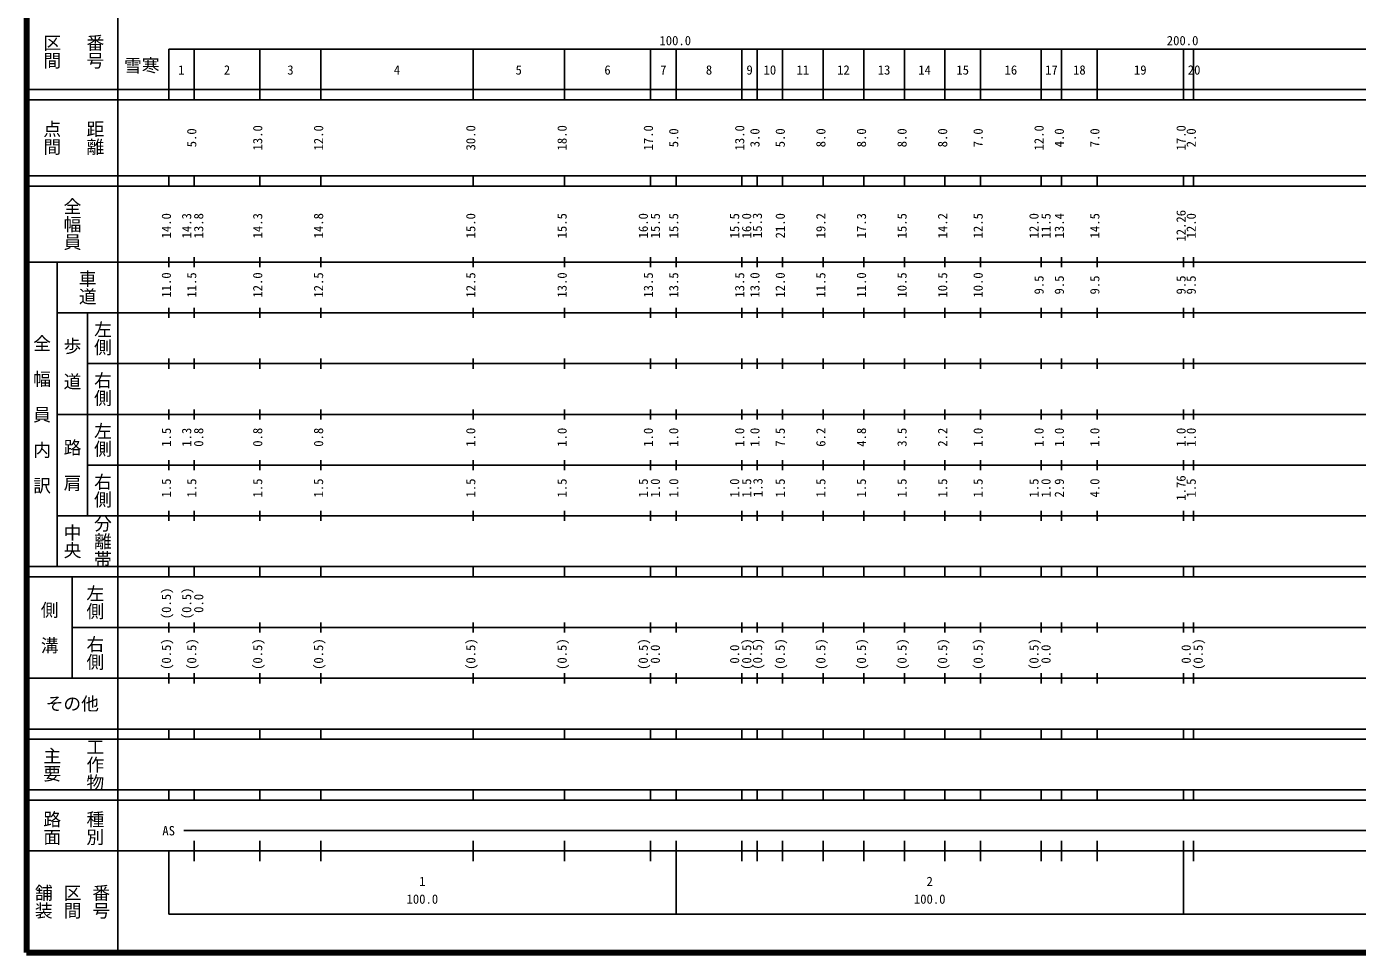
# Model space of a CAD drawing. Units: millimetres on the paper, enlarged 1000 times. Extents: x 40000 to 680000, y 20000 to 380000.
# Drawn here: x 40000 to 302296, y 20000 to 202409 of the extents above; entities that cross this region are included whole.
import ezdxf
from ezdxf.enums import TextEntityAlignment as Align

# ---------------------------------------------------------------- set-up
doc = ezdxf.new("R2010")
doc.units = ezdxf.units.MM
doc.header["$LTSCALE"] = 1000
doc.layers.add('M-TTL', color=7, linetype='Continuous', lineweight=13)
doc.layers.add('M-TTL-BAND', color=7, linetype='Continuous', lineweight=25)
doc.styles.add('@ＭＳ ゴシック', font='')
doc.styles.add('ＭＳ ゴシック', font='')
doc.styles.get('@ＭＳ ゴシック').set_extended_font_data('@MS Gothic')
doc.styles.get('ＭＳ ゴシック').set_extended_font_data('MS Gothic')

msp = doc.modelspace()

# ---------------------------------------------------------------- linework, layer by layer
at = {"layer": 'M-TTL', "color": 2, "lineweight": 140}
for p, q in [((40000, 380000), (40000, 20000)), ((40000, 20000), (680000, 20000))]:
    msp.add_line(p, q, dxfattribs=at)
at = {"layer": 'M-TTL-BAND'}
for p, q in [((58000, 370000), (58000, 20000)), ((68000, 198000), (579000, 198000)), ((68000, 198000), (68000, 188000)), ((73000, 188000), (73000, 198000)), ((86000, 188000), (86000, 198000)), ((98000, 188000), (98000, 198000)), ((128000, 188000), (128000, 198000)), ((146000, 188000), (146000, 198000)), ((163000, 188000), (163000, 198000)), ((168000, 188000), (168000, 198000)), ((181000, 188000), (181000, 198000)), ((184000, 188000), (184000, 198000)), ((189000, 188000), (189000, 198000)), ((197000, 188000), (197000, 198000)), ((205000, 188000), (205000, 198000)), ((213000, 188000), (213000, 198000)), ((221000, 188000), (221000, 198000)), ((228000, 188000), (228000, 198000)), ((240000, 188000), (240000, 198000)), ((244000, 188000), (244000, 198000)), ((251000, 188000), (251000, 198000)), ((268000, 188000), (268000, 198000)), ((270000, 188000), (270000, 198000)), ((40000, 190000), (579000, 190000)), ((40000, 188000), (579000, 188000)), ((40000, 173000), (579000, 173000)), ((40000, 171000), (579000, 171000)), ((68000, 171000), (68000, 173000)), ((73000, 171000), (73000, 173000)), ((86000, 171000), (86000, 173000)), ((98000, 171000), (98000, 173000)), ((128000, 171000), (128000, 173000)), ((146000, 171000), (146000, 173000)), ((163000, 171000), (163000, 173000)), ((168000, 171000), (168000, 173000)), ((181000, 171000), (181000, 173000)), ((184000, 171000), (184000, 173000)), ((189000, 171000), (189000, 173000)), ((197000, 171000), (197000, 173000)), ((205000, 171000), (205000, 173000)), ((213000, 171000), (213000, 173000)), ((221000, 171000), (221000, 173000)), ((228000, 171000), (228000, 173000)), ((240000, 171000), (240000, 173000)), ((244000, 171000), (244000, 173000)), ((251000, 171000), (251000, 173000)), ((268000, 171000), (268000, 173000)), ((270000, 171000), (270000, 173000)), ((40000, 156000), (579000, 156000)), ((46000, 96000), (46000, 156000)), ((68000, 155000), (68000, 157000)), ((73000, 155000), (73000, 157000)), ((86000, 155000), (86000, 157000)), ((98000, 155000), (98000, 157000)), ((128000, 155000), (128000, 157000)), ((146000, 155000), (146000, 157000)), ((163000, 155000), (163000, 157000)), ((168000, 155000), (168000, 157000)), ((181000, 155000), (181000, 157000)), ((184000, 155000), (184000, 157000)), ((189000, 155000), (189000, 157000)), ((197000, 155000), (197000, 157000)), ((205000, 155000), (205000, 157000)), ((213000, 155000), (213000, 157000)), ((221000, 155000), (221000, 157000)), ((228000, 155000), (228000, 157000)), ((240000, 155000), (240000, 157000)), ((244000, 155000), (244000, 157000)), ((251000, 155000), (251000, 157000)), ((268000, 155000), (268000, 157000)), ((270000, 155000), (270000, 157000)), ((68000, 145000), (68000, 147000)), ((73000, 145000), (73000, 147000)), ((86000, 145000), (86000, 147000)), ((98000, 145000), (98000, 147000)), ((128000, 145000), (128000, 147000)), ((146000, 145000), (146000, 147000)), ((163000, 145000), (163000, 147000)), ((168000, 145000), (168000, 147000)), ((181000, 145000), (181000, 147000)), ((184000, 145000), (184000, 147000)), ((189000, 145000), (189000, 147000)), ((197000, 145000), (197000, 147000)), ((205000, 145000), (205000, 147000)), ((213000, 145000), (213000, 147000)), ((221000, 145000), (221000, 147000)), ((228000, 145000), (228000, 147000)), ((240000, 145000), (240000, 147000)), ((244000, 145000), (244000, 147000)), ((251000, 145000), (251000, 147000)), ((268000, 145000), (268000, 147000)), ((270000, 145000), (270000, 147000)), ((46000, 146000), (579000, 146000)), ((52000, 146000), (52000, 106000)), ((68000, 135000), (68000, 137000)), ((73000, 135000), (73000, 137000)), ((86000, 135000), (86000, 137000)), ((98000, 135000), (98000, 137000)), ((128000, 135000), (128000, 137000)), ((146000, 135000), (146000, 137000)), ((163000, 135000), (163000, 137000)), ((168000, 135000), (168000, 137000)), ((181000, 135000), (181000, 137000)), ((184000, 135000), (184000, 137000)), ((189000, 135000), (189000, 137000)), ((197000, 135000), (197000, 137000)), ((205000, 135000), (205000, 137000)), ((213000, 135000), (213000, 137000)), ((221000, 135000), (221000, 137000)), ((228000, 135000), (228000, 137000)), ((240000, 135000), (240000, 137000)), ((244000, 135000), (244000, 137000)), ((251000, 135000), (251000, 137000)), ((268000, 135000), (268000, 137000)), ((270000, 135000), (270000, 137000)), ((52000, 136000), (579000, 136000)), ((46000, 126000), (579000, 126000)), ((68000, 125000), (68000, 127000)), ((73000, 125000), (73000, 127000)), ((86000, 125000), (86000, 127000)), ((98000, 125000), (98000, 127000)), ((128000, 125000), (128000, 127000)), ((146000, 125000), (146000, 127000)), ((163000, 125000), (163000, 127000)), ((168000, 125000), (168000, 127000)), ((181000, 125000), (181000, 127000)), ((184000, 125000), (184000, 127000)), ((189000, 125000), (189000, 127000)), ((197000, 125000), (197000, 127000)), ((205000, 125000), (205000, 127000)), ((213000, 125000), (213000, 127000)), ((221000, 125000), (221000, 127000)), ((228000, 125000), (228000, 127000)), ((240000, 125000), (240000, 127000)), ((244000, 125000), (244000, 127000)), ((251000, 125000), (251000, 127000)), ((268000, 125000), (268000, 127000)), ((270000, 125000), (270000, 127000)), ((52000, 116000), (579000, 116000)), ((68000, 115000), (68000, 117000)), ((73000, 115000), (73000, 117000)), ((86000, 115000), (86000, 117000)), ((98000, 115000), (98000, 117000)), ((128000, 115000), (128000, 117000)), ((146000, 115000), (146000, 117000)), ((163000, 115000), (163000, 117000)), ((168000, 115000), (168000, 117000)), ((181000, 115000), (181000, 117000)), ((184000, 115000), (184000, 117000)), ((189000, 115000), (189000, 117000)), ((197000, 115000), (197000, 117000)), ((205000, 115000), (205000, 117000)), ((213000, 115000), (213000, 117000)), ((221000, 115000), (221000, 117000)), ((228000, 115000), (228000, 117000)), ((240000, 115000), (240000, 117000)), ((244000, 115000), (244000, 117000)), ((251000, 115000), (251000, 117000)), ((268000, 115000), (268000, 117000)), ((270000, 115000), (270000, 117000)), ((46000, 106000), (579000, 106000)), ((68000, 105000), (68000, 107000)), ((73000, 105000), (73000, 107000)), ((86000, 105000), (86000, 107000)), ((98000, 105000), (98000, 107000)), ((128000, 105000), (128000, 107000)), ((146000, 105000), (146000, 107000)), ((163000, 105000), (163000, 107000)), ((168000, 105000), (168000, 107000)), ((181000, 105000), (181000, 107000)), ((184000, 105000), (184000, 107000)), ((189000, 105000), (189000, 107000)), ((197000, 105000), (197000, 107000)), ((205000, 105000), (205000, 107000)), ((213000, 105000), (213000, 107000)), ((221000, 105000), (221000, 107000)), ((228000, 105000), (228000, 107000)), ((240000, 105000), (240000, 107000)), ((244000, 105000), (244000, 107000)), ((251000, 105000), (251000, 107000)), ((268000, 105000), (268000, 107000)), ((270000, 105000), (270000, 107000)), ((40000, 96000), (579000, 96000)), ((68000, 94000), (68000, 96000)), ((73000, 94000), (73000, 96000)), ((86000, 94000), (86000, 96000)), ((98000, 94000), (98000, 96000)), ((128000, 94000), (128000, 96000)), ((146000, 94000), (146000, 96000)), ((163000, 94000), (163000, 96000)), ((168000, 94000), (168000, 96000)), ((181000, 94000), (181000, 96000)), ((184000, 94000), (184000, 96000)), ((189000, 94000), (189000, 96000)), ((197000, 94000), (197000, 96000)), ((205000, 94000), (205000, 96000)), ((213000, 94000), (213000, 96000)), ((221000, 94000), (221000, 96000)), ((228000, 94000), (228000, 96000)), ((240000, 94000), (240000, 96000)), ((244000, 94000), (244000, 96000)), ((251000, 94000), (251000, 96000)), ((268000, 94000), (268000, 96000)), ((270000, 94000), (270000, 96000)), ((40000, 94000), (579000, 94000)), ((49000, 94000), (49000, 74000)), ((49000, 84000), (579000, 84000)), ((68000, 83000), (68000, 85000)), ((73000, 83000), (73000, 85000)), ((86000, 83000), (86000, 85000)), ((98000, 83000), (98000, 85000)), ((128000, 83000), (128000, 85000)), ((146000, 83000), (146000, 85000)), ((163000, 83000), (163000, 85000)), ((168000, 83000), (168000, 85000)), ((181000, 83000), (181000, 85000)), ((184000, 83000), (184000, 85000)), ((189000, 83000), (189000, 85000)), ((197000, 83000), (197000, 85000)), ((205000, 83000), (205000, 85000)), ((213000, 83000), (213000, 85000)), ((221000, 83000), (221000, 85000)), ((228000, 83000), (228000, 85000)), ((240000, 83000), (240000, 85000)), ((244000, 83000), (244000, 85000)), ((251000, 83000), (251000, 85000)), ((268000, 83000), (268000, 85000)), ((270000, 83000), (270000, 85000)), ((40000, 74000), (579000, 74000)), ((68000, 73000), (68000, 75000)), ((73000, 73000), (73000, 75000)), ((86000, 73000), (86000, 75000)), ((98000, 73000), (98000, 75000)), ((128000, 73000), (128000, 75000)), ((146000, 73000), (146000, 75000)), ((163000, 73000), (163000, 75000)), ((168000, 73000), (168000, 75000)), ((181000, 73000), (181000, 75000)), ((184000, 73000), (184000, 75000)), ((189000, 73000), (189000, 75000)), ((197000, 73000), (197000, 75000)), ((205000, 73000), (205000, 75000)), ((213000, 73000), (213000, 75000)), ((221000, 73000), (221000, 75000)), ((228000, 73000), (228000, 75000)), ((240000, 73000), (240000, 75000)), ((244000, 73000), (244000, 75000)), ((251000, 73000), (251000, 75000)), ((268000, 73000), (268000, 75000)), ((270000, 73000), (270000, 75000)), ((40000, 64000), (579000, 64000)), ((68000, 62000), (68000, 64000)), ((73000, 62000), (73000, 64000)), ((86000, 62000), (86000, 64000)), ((98000, 62000), (98000, 64000)), ((128000, 62000), (128000, 64000)), ((146000, 62000), (146000, 64000)), ((163000, 62000), (163000, 64000)), ((168000, 62000), (168000, 64000)), ((181000, 62000), (181000, 64000)), ((184000, 62000), (184000, 64000)), ((189000, 62000), (189000, 64000)), ((197000, 62000), (197000, 64000)), ((205000, 62000), (205000, 64000)), ((213000, 62000), (213000, 64000)), ((221000, 62000), (221000, 64000)), ((228000, 62000), (228000, 64000)), ((240000, 62000), (240000, 64000)), ((244000, 62000), (244000, 64000)), ((251000, 62000), (251000, 64000)), ((268000, 62000), (268000, 64000)), ((270000, 62000), (270000, 64000)), ((40000, 62000), (579000, 62000)), ((40000, 52000), (579000, 52000)), ((40000, 50000), (579000, 50000)), ((68000, 50000), (68000, 52000)), ((73000, 50000), (73000, 52000)), ((86000, 50000), (86000, 52000)), ((98000, 50000), (98000, 52000)), ((128000, 50000), (128000, 52000)), ((146000, 50000), (146000, 52000)), ((163000, 50000), (163000, 52000)), ((168000, 50000), (168000, 52000)), ((181000, 50000), (181000, 52000)), ((184000, 50000), (184000, 52000)), ((189000, 50000), (189000, 52000)), ((197000, 50000), (197000, 52000)), ((205000, 50000), (205000, 52000)), ((213000, 50000), (213000, 52000)), ((221000, 50000), (221000, 52000)), ((228000, 50000), (228000, 52000)), ((240000, 50000), (240000, 52000)), ((244000, 50000), (244000, 52000)), ((251000, 50000), (251000, 52000)), ((268000, 50000), (268000, 52000)), ((270000, 50000), (270000, 52000)), ((71000, 44000), (565000, 44000)), ((73000, 38000), (73000, 42000)), ((86000, 38000), (86000, 42000)), ((98000, 38000), (98000, 42000)), ((128000, 38000), (128000, 42000)), ((146000, 38000), (146000, 42000)), ((163000, 38000), (163000, 42000)), ((168000, 27500), (168000, 42000)), ((181000, 38000), (181000, 42000)), ((184000, 38000), (184000, 42000)), ((189000, 38000), (189000, 42000)), ((197000, 38000), (197000, 42000)), ((205000, 38000), (205000, 42000)), ((213000, 38000), (213000, 42000)), ((221000, 38000), (221000, 42000)), ((228000, 38000), (228000, 42000)), ((240000, 38000), (240000, 42000)), ((244000, 38000), (244000, 42000)), ((251000, 38000), (251000, 42000)), ((268000, 27500), (268000, 42000)), ((270000, 38000), (270000, 42000)), ((40000, 40000), (579000, 40000)), ((68000, 40000), (68000, 27500)), ((68000, 27500), (579000, 27500))]:
    msp.add_line(p, q, dxfattribs=at)

# ---------------------------------------------------------------- texts
at = {"layer": 'M-TTL-BAND', "style": '@ＭＳ ゴシック'}
for s, p in [('区間', (45000, 197500)), ('番号', (53500, 197500)), ('点間', (45000, 180500)), ('距離', (53500, 180500)), ('全幅員', (49000, 163500)), ('車道', (52000, 151000)), ('左側', (55000, 141000)), ('全\u3000幅\u3000員\u3000内\u3000訳', (43000, 126000)), ('歩\u3000道', (49000, 136000)), ('右側', (55000, 131000)), ('左側', (55000, 121000)), ('路\u3000肩', (49000, 116000)), ('右側', (55000, 111000)), ('分離帯', (55000, 101000)), ('中央', (49000, 101000)), ('左側', (53500, 89000)), ('側\u3000溝', (44500, 84000)), ('右側', (53500, 79000)), ('主要', (45000, 57000)), ('工作物', (53500, 57000)), ('路面', (45000, 44500)), ('種別', (53500, 44500)), ('舗装', (43333, 30000)), ('区間', (49000, 30000)), ('番号', (54667, 30000))]:
    msp.add_text(s, height=2566, rotation=270, dxfattribs=at).set_placement(p, align=Align.MIDDLE_CENTER)
at = {"layer": 'M-TTL-BAND', "style": 'ＭＳ ゴシック'}
for s, p in [('100.0', (167844, 198195)), ('200.0', (267844, 198195)), ('1', (70500, 192405)), ('2', (79500, 192405)), ('3', (92000, 192405)), ('4', (113000, 192405)), ('5', (137000, 192405)), ('6', (154500, 192405)), ('7', (165500, 192405)), ('8', (174500, 192405)), ('9', (182500, 192405)), ('10', (186500, 192405)), ('11', (193000, 192405)), ('12', (201000, 192405)), ('13', (209000, 192405)), ('14', (217000, 192405)), ('15', (224500, 192405)), ('16', (234000, 192405)), ('17', (242000, 192405)), ('18', (247500, 192405)), ('19', (259500, 192405)), ('20', (270114, 192405)), ('AS', (68000, 42500)), ('1', (118000, 32523)), ('2', (218000, 32523)), ('100.0', (118000, 29033)), ('100.0', (218000, 29033))]:
    msp.add_text(s, height=1833, dxfattribs=at).set_placement(p, align=Align.BOTTOM_CENTER)
for s, p in [('雪寒', (62706, 194737)), ('その他', (49000, 69000))]:
    msp.add_text(s, height=2566, dxfattribs=at).set_placement(p, align=Align.MIDDLE_CENTER)
for s, p in [('5.0', (74000, 180500)), ('13.0', (87000, 180500)), ('12.0', (99000, 180500)), ('30.0', (129000, 180500)), ('18.0', (147000, 180500)), ('17.0', (164000, 180500)), ('5.0', (169000, 180500)), ('13.0', (182000, 180500)), ('3.0', (185000, 180500)), ('5.0', (190000, 180500)), ('8.0', (198000, 180500)), ('8.0', (206000, 180500)), ('8.0', (214000, 180500)), ('8.0', (222000, 180500)), ('7.0', (229000, 180500)), ('12.0', (241000, 180500)), ('4.0', (245000, 180500)), ('7.0', (252000, 180500)), ('17.0', (269000, 180500)), ('2.0', (271000, 180500)), ('14.0', (69000, 163174)), ('14.3', (73000, 163174)), ('13.8', (75370, 163174)), ('14.3', (87000, 163174)), ('14.8', (99000, 163174)), ('15.0', (129000, 163174)), ('15.5', (147000, 163174)), ('16.0', (163000, 163174)), ('15.5', (165370, 163174)), ('15.5', (169000, 163174)), ('15.5', (181000, 163174)), ('16.0', (183370, 163174)), ('15.3', (185480, 163243)), ('21.0', (190000, 163174)), ('19.2', (198000, 163174)), ('17.3', (206000, 163174)), ('15.5', (214000, 163174)), ('14.2', (222000, 163174)), ('12.5', (229000, 163174)), ('12.0', (240000, 163174)), ('11.5', (242370, 163174)), ('13.4', (245000, 163174)), ('14.5', (252000, 163174)), ('12.26', (269000, 163174)), ('12.0', (271000, 163174)), ('11.0', (69000, 151500)), ('11.5', (74000, 151500)), ('12.0', (87000, 151500)), ('12.5', (99000, 151500)), ('12.5', (129000, 151500)), ('13.0', (147000, 151500)), ('13.5', (164000, 151500)), ('13.5', (169000, 151500)), ('13.5', (182000, 151500)), ('13.0', (185000, 151500)), ('12.0', (190000, 151500)), ('11.5', (198000, 151500)), ('11.0', (206000, 151500)), ('10.5', (214000, 151500)), ('10.5', (222000, 151500)), ('10.0', (229000, 151500)), ('9.5', (241000, 151500)), ('9.5', (245000, 151500)), ('9.5', (252000, 151500)), ('9.5', (269000, 151500)), ('9.5', (271000, 151500)), ('1.5', (69000, 121500)), ('1.3', (73000, 121500)), ('0.8', (75370, 121500)), ('0.8', (87000, 121500)), ('0.8', (99000, 121500)), ('1.0', (129000, 121500)), ('1.0', (147000, 121500)), ('1.0', (164000, 121500)), ('1.0', (169000, 121500)), ('1.0', (182000, 121500)), ('1.0', (185000, 121500)), ('7.5', (190000, 121500)), ('6.2', (198000, 121500)), ('4.8', (206000, 121500)), ('3.5', (214000, 121500)), ('2.2', (222000, 121500)), ('1.0', (229000, 121500)), ('1.0', (241000, 121500)), ('1.0', (245000, 121500)), ('1.0', (252000, 121500)), ('1.0', (269000, 121500)), ('1.0', (271000, 121500)), ('1.5', (69000, 111500)), ('1.5', (74000, 111500)), ('1.5', (87000, 111500)), ('1.5', (99000, 111500)), ('1.5', (129000, 111500)), ('1.5', (147000, 111500)), ('1.5', (163000, 111500)), ('1.0', (165370, 111500)), ('1.0', (169000, 111500)), ('1.0', (181000, 111500)), ('1.5', (183370, 111500)), ('1.3', (185600, 111586)), ('1.5', (190000, 111500)), ('1.5', (198000, 111500)), ('1.5', (206000, 111500)), ('1.5', (214000, 111500)), ('1.5', (222000, 111500)), ('1.5', (229000, 111500)), ('1.5', (240000, 111500)), ('1.0', (242370, 111500)), ('2.9', (245000, 111500)), ('4.0', (252000, 111500)), ('1.76', (269000, 111500)), ('1.5', (271000, 111500)), ('(0.5)', (69000, 88764)), ('(0.5)', (73000, 88764)), ('0.0', (75370, 88764)), ('(0.5)', (69000, 78764)), ('(0.5)', (74000, 78764)), ('(0.5)', (87000, 78764)), ('(0.5)', (99000, 78764)), ('(0.5)', (129000, 78764)), ('(0.5)', (147000, 78764)), ('(0.5)', (163000, 78764)), ('(0.5)', (183370, 78764)), ('(0.5)', (185526, 78808)), ('(0.5)', (190000, 78764)), ('(0.5)', (198000, 78764)), ('(0.5)', (206000, 78764)), ('(0.5)', (214000, 78764)), ('(0.5)', (222000, 78764)), ('(0.5)', (229000, 78764)), ('(0.5)', (240000, 78764)), ('(0.5)', (272370, 78764)), ('0.0', (165370, 78764)), ('0.0', (181000, 78764)), ('0.0', (242370, 78764)), ('0.0', (270000, 78764))]:
    msp.add_text(s, height=1833, rotation=90, dxfattribs=at).set_placement(p, align=Align.BOTTOM_CENTER)

doc.saveas('drawing.dxf')
